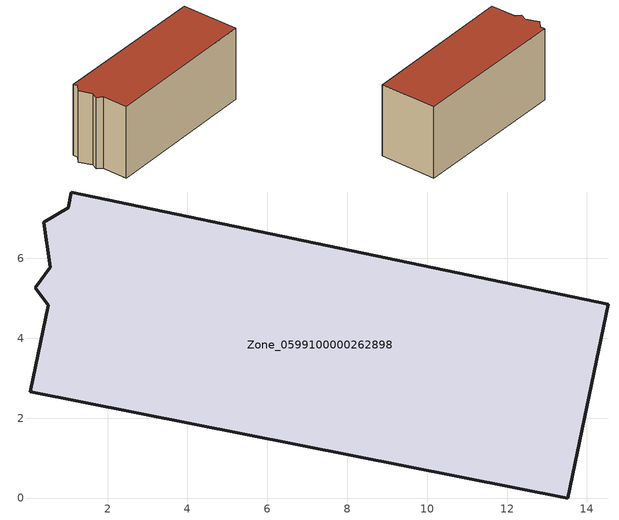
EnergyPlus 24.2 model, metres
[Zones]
Zone_0599100000262898
 floor ground (C_G): 0.56,5.77 0.4,6.91 1.02,7.26 1.09,7.66 14.53,4.85 13.52,0 0.07,2.66 0.51,4.82 0.2,5.26 z0
 wall outside (C_F): 1.02,7.26 0.4,6.91 0.56,5.77 0.2,5.26 0.51,4.82 0.07,2.66 13.52,0 14.53,4.85 1.09,7.66 1.02,7.26 z0:6.53
 roof outside (C_R): 0.4,6.91 0.56,5.77 0.2,5.26 0.51,4.82 0.07,2.66 13.52,0 14.53,4.85 1.09,7.66 1.02,7.26 z6.53
[BUILDING]
Pand.0599100000262898: North Axis=0; Terrain=City; Loads Convergence Tolerance Value=0.04; Temperature Convergence Tolerance Value=0.4; Solar Distribution=FullExterior; Maximum Number of Warmup Days=25; Minimum Number of Warmup Days=1
[Site:Location]
Rotterdam.The.Hague.AP_ZH_NLD Design_Conditions: Latitude=51.96; Longitude=4.45; Time Zone=1; Elevation=-4.5
[SITE:GROUNDTEMPERATURE:BUILDINGSURFACE]
18, 18, 18, 18, 18, 18, 18, 18, 18, 18, 18, 18
[MATERIAL] Thermal Absorptance=0.9; Solar Absorptance=0.7; Visible Absorptance=0.7
Name | Roughness | Thickness | Conductivity | Density | Specific Heat
G.TC.1946 | MediumSmooth | 0.15 | 1 | 540 | 1210
F.TC.1946 | Rough | 0.3 | 0.857143 | 1920 | 840
R.TC.1946 | MediumRough | 0.2 | 0.909091 | 1500 | 1000
[CONSTRUCTION]
C_G: G.TC.1946
C_F: F.TC.1946
C_R: R.TC.1946
[ZONE]
Zone_0599100000262898: Type=1; Multiplier=1; Ceiling Height=Autocalculate; Volume=Autocalculate; Floor Area=autocalculate; Part of Total Floor Area=Yes
[ZONEINFILTRATION:DESIGNFLOWRATE]
Infil_Zone_0599100000262898: Zone or ZoneList or Space or SpaceList=Zone_0599100000262898; Schedule=AlwaysOn; Design Flow Rate Calculation Method=Flow/Area; Flow Rate per Floor Area=0.003; Constant Term Coefficient=1; Temperature Term Coefficient=0; Velocity Term Coefficient=0; Velocity Squared Term Coefficient=0
[HVACTEMPLATE:ZONE:IDEALLOADSAIRSYSTEM]
Zone_0599100000262898: Maximum Heating Supply Air Temperature=50; Minimum Cooling Supply Air Temperature=13; Maximum Heating Supply Air Humidity Ratio=0.0156; Minimum Cooling Supply Air Humidity Ratio=0.0077; Heating Limit=NoLimit; Cooling Limit=NoLimit; Dehumidification Control Type=ConstantSensibleHeatRatio; Cooling Sensible Heat Ratio=0.7; Dehumidification Setpoint=60; Humidification Control Type=None; Humidification Setpoint=30; Outdoor Air Method=None; Outdoor Air Flow Rate per Person=0.00944; Outdoor Air Flow Rate per Zone Floor Area=0; Outdoor Air Flow Rate per Zone=0; Demand Controlled Ventilation Type=None; Outdoor Air Economizer Type=NoEconomizer; Heat Recovery Type=None; Sensible Heat Recovery Effectiveness=0.7; Latent Heat Recovery Effectiveness=0.65
[ZONECONTROL:THERMOSTAT]
ThermostatControl_Zone_0599100000262898: Zone or ZoneList=Zone_0599100000262898; Control Type Schedule=DualSetpointControlType; Control 1=Thermostat_Zone_0599100000262898; Temperature Difference Between Cutout And Setpoint=0
[THERMOSTATSETPOINT:DUALSETPOINT]
Thermostat_Zone_0599100000262898: Heating Setpoint Temperature Schedule=HeatingSetpoint_Zone_0599100000262898; Cooling Setpoint Temperature Schedule=CoolingSetpoint_Zone_0599100000262898
[SCHEDULE:COMPACT]
HeatingSetpoint_Zone_0599100000262898: Through: 12/31, For: AllDays, Until: 24:00, 21
CoolingSetpoint_Zone_0599100000262898: Through: 12/31, For: AllDays, Until: 24:00, 24
DualSetpointControlType: Through: 12/31, For: AllDays, Until: 24:00, 4
AlwaysOn: Through: 12/31, For: AllDays, Until: 24:00, 1
